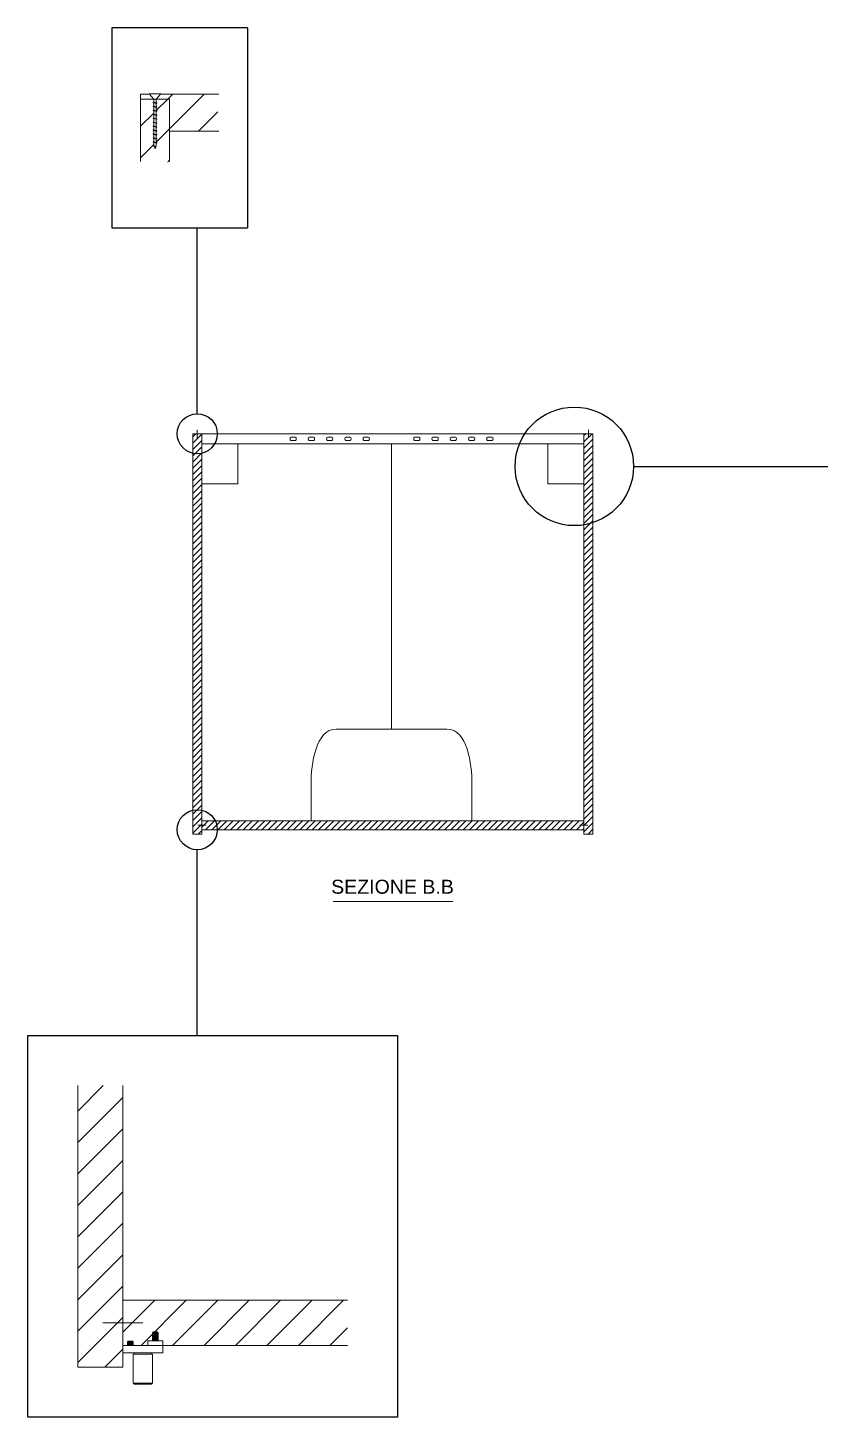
# Model space of a CAD drawing. Header units: millimetres. Extents: x 1472 to 2868, y 139 to 621.
# Drawn here: x 1752.2 to 1910.5, y 286.7 to 564.4 of the extents above; entities that cross this region are included whole.
import ezdxf

# ---------------------------------------------------------------- set-up
doc = ezdxf.new("R2010")
doc.units = ezdxf.units.MM
for name, color, linetype, lineweight in [('A-FURN', 8, 'Continuous', 18), ('G-ANNO-DIM', 3, 'Continuous', 18), ('meccanismi', 4, 'Continuous', 18), ('viti', 2, 'Continuous', 18)]:
    doc.layers.add(name, color=color, linetype=linetype, lineweight=lineweight)
doc.layers.add('ingrandimenti', color=6, linetype='Continuous')
doc.styles.add('underline', font='arial.ttf')
pattern_1 = [(225, (3547.6365, -2409.539), (3.1430896, -3.1430896), [])]

# ---------------------------------------------------------------- blocks, each defined once
blk = doc.blocks.new('buchi')
at = {"layer": 'meccanismi'}
for p, q in [((2908.12, 1714.86), (2908.12, 1715.76)), ((2908.82, 1715.76), (2908.82, 1714.86))]:
    blk.add_line(p, q, dxfattribs=at)
for points in [[(2908.82, 1715.76), (2908.82, 1716), (2908.12, 1716), (2908.12, 1715.76)], [(2908.12, 1714.86), (2908.12, 1714.63), (2908.82, 1714.63), (2908.82, 1714.86)]]:
    blk.add_open_spline(points, degree=3, dxfattribs=at)

msp = doc.modelspace()

# ---------------------------------------------------------------- hatches: boundary and pattern name
at = {"layer": 'A-FURN'}
h = msp.add_hatch(dxfattribs=at)
h.set_pattern_fill('ANSI31', color=256, scale=1.4, angle=180)
h.set_pattern_definition(pattern_1)
edge = h.paths.add_edge_path()
edge.add_spline(control_points=[(1777.23, 546.38), (1777.19, 546.38), (1777.19, 546.28), (1777.23, 546.28)], knot_values=[0, 0, 0, 0, 0.020013, 0.020013, 0.020013, 0.020013], degree=3, periodic=0)
edge.add_line((1777.23, 546.28), (1777.33, 546.25))
edge.add_line((1777.33, 546.25), (1777.33, 545.56))
edge.add_line((1777.33, 545.56), (1777.22, 545.59))
edge.add_spline(control_points=[(1777.23, 545.58), (1777.19, 545.59), (1777.19, 545.49), (1777.23, 545.48)], knot_values=[0, 0, 0, 0, 0.020013, 0.020013, 0.020013, 0.020013], degree=3, periodic=0)
edge.add_line((1777.23, 545.48), (1777.33, 545.46))
edge.add_line((1777.33, 545.46), (1777.33, 544.77))
edge.add_line((1777.33, 544.77), (1777.22, 544.8))
edge.add_spline(control_points=[(1777.23, 544.79), (1777.19, 544.8), (1777.19, 544.7), (1777.23, 544.69)], knot_values=[0, 0, 0, 0, 0.020013, 0.020013, 0.020013, 0.020013], degree=3, periodic=0)
edge.add_line((1777.23, 544.69), (1777.33, 544.67))
edge.add_line((1777.33, 544.67), (1777.33, 543.98))
edge.add_line((1777.33, 543.98), (1777.22, 544))
edge.add_spline(control_points=[(1777.23, 544), (1777.19, 544.01), (1777.19, 543.91), (1777.23, 543.9)], knot_values=[0, 0, 0, 0, 0.020013, 0.020013, 0.020013, 0.020013], degree=3, periodic=0)
edge.add_line((1777.23, 543.9), (1777.33, 543.88))
edge.add_line((1777.33, 543.88), (1777.33, 543.19))
edge.add_line((1777.33, 543.19), (1777.22, 543.21))
edge.add_spline(control_points=[(1777.23, 543.21), (1777.19, 543.22), (1777.19, 543.12), (1777.23, 543.11)], knot_values=[0, 0, 0, 0, 0.020013, 0.020013, 0.020013, 0.020013], degree=3, periodic=0)
edge.add_line((1777.23, 543.11), (1777.33, 543.09))
edge.add_line((1777.33, 543.09), (1777.33, 542.4))
edge.add_line((1777.33, 542.4), (1777.22, 542.42))
edge.add_spline(control_points=[(1777.23, 542.42), (1777.19, 542.43), (1777.19, 542.33), (1777.23, 542.32)], knot_values=[0, 0, 0, 0, 0.020013, 0.020013, 0.020013, 0.020013], degree=3, periodic=0)
edge.add_line((1777.23, 542.32), (1777.33, 542.3))
edge.add_line((1777.33, 542.3), (1777.33, 541.61))
edge.add_line((1777.33, 541.61), (1777.22, 541.63))
edge.add_spline(control_points=[(1777.23, 541.63), (1777.19, 541.64), (1777.19, 541.54), (1777.23, 541.53)], knot_values=[0, 0, 0, 0, 0.020013, 0.020013, 0.020013, 0.020013], degree=3, periodic=0)
edge.add_line((1777.23, 541.53), (1777.33, 541.51))
edge.add_line((1777.33, 541.51), (1777.33, 540.96))
edge.add_line((1777.33, 540.96), (1777.39, 540.81))
edge.add_line((1777.39, 540.81), (1777.31, 540.82))
edge.add_spline(control_points=[(1777.32, 540.82), (1777.28, 540.83), (1777.28, 540.73), (1777.32, 540.72)], knot_values=[0, 0, 0, 0, 0.020013, 0.020013, 0.020013, 0.020013], degree=3, periodic=0)
edge.add_line((1777.32, 540.72), (1777.42, 540.7))
edge.add_line((1777.42, 540.7), (1777.58, 540.21))
edge.add_line((1777.58, 540.21), (1777.72, 540.63))
edge.add_line((1777.72, 540.63), (1777.82, 540.61))
edge.add_spline(control_points=[(1777.82, 540.61), (1777.85, 540.61), (1777.85, 540.71), (1777.82, 540.71)], knot_values=[0, 0, 0, 0, 0.02, 0.02, 0.02, 0.02], degree=3, periodic=0)
edge.add_line((1777.82, 540.71), (1777.75, 540.73))
edge.add_line((1777.75, 540.73), (1777.83, 540.96))
edge.add_line((1777.83, 540.96), (1777.83, 541.4))
edge.add_line((1777.83, 541.4), (1777.95, 541.38))
edge.add_spline(control_points=[(1777.94, 541.38), (1777.97, 541.37), (1777.97, 541.47), (1777.94, 541.48)], knot_values=[0, 0, 0, 0, 0.02, 0.02, 0.02, 0.02], degree=3, periodic=0)
edge.add_line((1777.94, 541.48), (1777.83, 541.5))
edge.add_line((1777.83, 541.5), (1777.83, 542.19))
edge.add_line((1777.83, 542.19), (1777.95, 542.17))
edge.add_spline(control_points=[(1777.94, 542.17), (1777.97, 542.16), (1777.97, 542.26), (1777.94, 542.27)], knot_values=[0, 0, 0, 0, 0.02, 0.02, 0.02, 0.02], degree=3, periodic=0)
edge.add_line((1777.94, 542.27), (1777.83, 542.29))
edge.add_line((1777.83, 542.29), (1777.83, 542.98))
edge.add_line((1777.83, 542.98), (1777.95, 542.96))
edge.add_spline(control_points=[(1777.94, 542.96), (1777.97, 542.95), (1777.97, 543.05), (1777.94, 543.06)], knot_values=[0, 0, 0, 0, 0.02, 0.02, 0.02, 0.02], degree=3, periodic=0)
edge.add_line((1777.94, 543.06), (1777.83, 543.08))
edge.add_line((1777.83, 543.08), (1777.83, 543.77))
edge.add_line((1777.83, 543.77), (1777.95, 543.75))
edge.add_spline(control_points=[(1777.94, 543.75), (1777.97, 543.74), (1777.97, 543.84), (1777.94, 543.85)], knot_values=[0, 0, 0, 0, 0.02, 0.02, 0.02, 0.02], degree=3, periodic=0)
edge.add_line((1777.94, 543.85), (1777.83, 543.87))
edge.add_line((1777.83, 543.87), (1777.83, 544.56))
edge.add_line((1777.83, 544.56), (1777.95, 544.54))
edge.add_spline(control_points=[(1777.94, 544.54), (1777.97, 544.53), (1777.97, 544.63), (1777.94, 544.64)], knot_values=[0, 0, 0, 0, 0.02, 0.02, 0.02, 0.02], degree=3, periodic=0)
edge.add_line((1777.94, 544.64), (1777.83, 544.66))
edge.add_line((1777.83, 544.66), (1777.83, 545.35))
edge.add_line((1777.83, 545.35), (1777.95, 545.33))
edge.add_spline(control_points=[(1777.94, 545.33), (1777.97, 545.33), (1777.97, 545.43), (1777.94, 545.43)], knot_values=[0, 0, 0, 0, 0.02, 0.02, 0.02, 0.02], degree=3, periodic=0)
edge.add_line((1777.94, 545.43), (1777.83, 545.45))
edge.add_line((1777.83, 545.45), (1777.83, 546.15))
edge.add_line((1777.83, 546.15), (1777.95, 546.12))
edge.add_spline(control_points=[(1777.94, 546.12), (1777.97, 546.12), (1777.97, 546.22), (1777.94, 546.22)], knot_values=[0, 0, 0, 0, 0.02, 0.02, 0.02, 0.02], degree=3, periodic=0)
edge.add_line((1777.94, 546.22), (1777.83, 546.25))
edge.add_line((1777.83, 546.25), (1777.83, 546.94))
edge.add_line((1777.83, 546.94), (1777.95, 546.91))
edge.add_spline(control_points=[(1777.94, 546.91), (1777.97, 546.91), (1777.97, 547.01), (1777.94, 547.01)], knot_values=[0, 0, 0, 0, 0.02, 0.02, 0.02, 0.02], degree=3, periodic=0)
edge.add_line((1777.94, 547.01), (1777.83, 547.04))
edge.add_line((1777.83, 547.04), (1777.83, 547.73))
edge.add_line((1777.83, 547.73), (1777.95, 547.7))
edge.add_spline(control_points=[(1777.94, 547.7), (1777.97, 547.7), (1777.97, 547.8), (1777.94, 547.8)], knot_values=[0, 0, 0, 0, 0.02, 0.02, 0.02, 0.02], degree=3, periodic=0)
edge.add_line((1777.94, 547.8), (1777.83, 547.83))
edge.add_line((1777.83, 547.83), (1777.83, 548.52))
edge.add_line((1777.83, 548.52), (1777.95, 548.49))
edge.add_spline(control_points=[(1777.94, 548.49), (1777.97, 548.49), (1777.97, 548.59), (1777.94, 548.59)], knot_values=[0, 0, 0, 0, 0.02, 0.02, 0.02, 0.02], degree=3, periodic=0)
edge.add_line((1777.94, 548.59), (1777.83, 548.62))
edge.add_line((1777.83, 548.62), (1777.83, 549.31))
edge.add_line((1777.83, 549.31), (1777.95, 549.28))
edge.add_spline(control_points=[(1777.94, 549.29), (1777.97, 549.28), (1777.97, 549.38), (1777.94, 549.39)], knot_values=[0, 0, 0, 0, 0.02, 0.02, 0.02, 0.02], degree=3, periodic=0)
edge.add_line((1777.94, 549.39), (1777.83, 549.41))
edge.add_line((1777.83, 549.41), (1777.83, 550.16))
edge.add_line((1777.83, 550.16), (1780.47, 550.16))
edge.add_line((1780.47, 550.16), (1780.47, 543.75))
edge.add_line((1780.47, 543.75), (1780.47, 537.66))
edge.add_arc((1777.58, 550.16), 12.83, 270, 283.0029, ccw=False)
edge.add_arc((1777.58, 550.16), 12.83, 256.9971, 270, ccw=False)
edge.add_line((1774.7, 537.66), (1774.7, 550.16))
edge.add_line((1774.7, 550.16), (1777.33, 550.16))
edge.add_line((1777.33, 550.16), (1777.33, 549.52))
edge.add_line((1777.33, 549.52), (1777.22, 549.54))
edge.add_spline(control_points=[(1777.23, 549.54), (1777.19, 549.55), (1777.19, 549.45), (1777.23, 549.44)], knot_values=[0, 0, 0, 0, 0.020013, 0.020013, 0.020013, 0.020013], degree=3, periodic=0)
edge.add_line((1777.23, 549.44), (1777.33, 549.42))
edge.add_line((1777.33, 549.42), (1777.33, 548.72))
edge.add_line((1777.33, 548.72), (1777.22, 548.75))
edge.add_spline(control_points=[(1777.23, 548.75), (1777.19, 548.75), (1777.19, 548.65), (1777.23, 548.65)], knot_values=[0, 0, 0, 0, 0.020013, 0.020013, 0.020013, 0.020013], degree=3, periodic=0)
edge.add_line((1777.23, 548.65), (1777.33, 548.62))
edge.add_line((1777.33, 548.62), (1777.33, 547.93))
edge.add_line((1777.33, 547.93), (1777.22, 547.96))
edge.add_spline(control_points=[(1777.23, 547.96), (1777.19, 547.96), (1777.19, 547.86), (1777.23, 547.86)], knot_values=[0, 0, 0, 0, 0.020013, 0.020013, 0.020013, 0.020013], degree=3, periodic=0)
edge.add_line((1777.23, 547.86), (1777.33, 547.83))
edge.add_line((1777.33, 547.83), (1777.33, 547.14))
edge.add_line((1777.33, 547.14), (1777.22, 547.17))
edge.add_spline(control_points=[(1777.23, 547.17), (1777.19, 547.17), (1777.19, 547.07), (1777.23, 547.07)], knot_values=[0, 0, 0, 0, 0.020013, 0.020013, 0.020013, 0.020013], degree=3, periodic=0)
edge.add_line((1777.23, 547.07), (1777.33, 547.04))
edge.add_line((1777.33, 547.04), (1777.33, 546.35))
edge.add_line((1777.33, 546.35), (1777.22, 546.38))
h = msp.add_hatch(dxfattribs=at)
h.set_pattern_fill('ANSI31', color=256, scale=0.28, angle=180)
h.set_pattern_definition([(225, (3535.1065, -2421.6403), (0.62861793, -0.62861793), [])])
h.paths.add_polyline_path([(1785.12, 483.27), (1785.12, 403.27), (1786.92, 403.27), (1786.92, 483.27)])
h.paths.add_polyline_path([(1863.32, 483.27), (1863.32, 403.27), (1865.12, 403.27), (1865.12, 483.27)])
h = msp.add_hatch(dxfattribs=at)
h.set_pattern_fill('ANSI31', color=256, scale=0.28, angle=180)
h.set_pattern_definition([(225, (3535.1065, -2420.9689), (0.62861793, -0.62861793), [])])
h.paths.add_polyline_path([(1786.92, 405.94), (1786.92, 404.14), (1863.32, 404.14), (1863.32, 405.94), (1840.94, 405.94)])
h = msp.add_hatch(dxfattribs=at)
h.set_pattern_fill('ANSI31', color=256, scale=1.400022, angle=180)
h.set_pattern_definition([(225, (10512.2207, -13828.0594), (3.1431384, -3.1431384), [])])
h.paths.add_polyline_path([(1771.15, 353.01), (1762.15, 353.01), (1762.15, 296.73), (1771.15, 296.73)])
h = msp.add_hatch(dxfattribs=at)
h.set_pattern_fill('ANSI31', color=256, scale=1.400022, angle=180)
h.set_pattern_definition([(225, (10512.2207, -13824.7024), (3.1431384, -3.1431384), [])])
h.paths.add_polyline_path([(1816.07, 301.08), (1816.07, 310.09), (1771.15, 310.09), (1771.15, 301.08)])
at = {"layer": 'meccanismi'}
h = msp.add_hatch(dxfattribs=at)
h.set_pattern_fill('ANSI31', color=256, scale=1.4, angle=180)
h.set_pattern_definition(pattern_1)
h.paths.add_polyline_path([(1790.37, 551.16, -0.151551), (1788.69, 543.75), (1780.47, 543.75), (1780.47, 550.16), (1777.83, 550.16), (1778.68, 551.16)])

# ---------------------------------------------------------------- linework, layer by layer
at = {"layer": 'A-FURN'}
for p, q in [((1774.7, 537.66), (1774.7, 550.16)), ((1777.33, 550.16), (1774.7, 550.16)), ((1780.47, 550.16), (1777.83, 550.16)), ((1780.47, 537.66), (1780.47, 550.16)), ((1785.12, 483.27), (1785.12, 403.27)), ((1785.12, 483.27), (1786.92, 483.27)), ((1786.92, 403.27), (1786.92, 483.27)), ((1863.32, 403.27), (1863.32, 483.27)), ((1863.32, 483.27), (1865.12, 483.27)), ((1865.12, 403.27), (1865.12, 483.27)), ((1794.12, 481.27), (1794.12, 473.27)), ((1794.12, 473.27), (1786.92, 473.27)), ((1813.77, 424.27), (1835.94, 424.27)), ((1808.77, 405.94), (1808.77, 413.27)), ((1840.94, 413.27), (1840.94, 405.94)), ((1786.92, 405.94), (1863.32, 405.94)), ((1786.92, 405.94), (1808.77, 405.94)), ((1785.12, 403.27), (1786.92, 403.27)), ((1863.32, 404.14), (1786.92, 404.14)), ((1863.32, 403.27), (1863.32, 403.47)), ((1863.32, 403.27), (1865.12, 403.27)), ((1865.12, 403.27), (1863.32, 403.27)), ((1762.15, 353.01), (1762.15, 296.73)), ((1771.15, 296.73), (1771.15, 353.01)), ((1771.15, 310.09), (1816.07, 310.09)), ((1771.15, 310.09), (1816.07, 310.09)), ((1816.07, 301.08), (1771.15, 301.08)), ((1762.15, 296.73), (1771.15, 296.73))]:
    msp.add_line(p, q, dxfattribs=at)
for points in [[(1780.47, 550.16), (1780.47, 543.75)], [(1863.32, 483.27), (1863.32, 481.27)], [(1813.77, 424.27), (1824.86, 424.27), (1824.86, 481.27)], [(1856.12, 481.27), (1856.12, 473.27), (1863.32, 473.27)], [(1786.92, 405.27), (1786.92, 473.27)], [(1863.32, 405.27), (1863.32, 473.27)], [(1771.15, 306.73), (1771.15, 353.01)]]:
    msp.add_lwpolyline(points, dxfattribs=at)
for points in [[(1813.77, 424.27), (1809.75, 424.27), (1808.77, 417.3), (1808.77, 413.27)], [(1835.94, 424.27), (1839.97, 424.27), (1840.94, 417.3), (1840.94, 413.27)]]:
    msp.add_open_spline(points, degree=3, dxfattribs=at)
at = {"layer": 'G-ANNO-DIM'}
msp.add_line((1813.19, 389.78), (1837.09, 389.78), dxfattribs=at)
at = {"layer": 'ingrandimenti'}
for points in [[(1768.97, 564.41), (1768.97, 524.41), (1796.1, 524.41)], [(1796.1, 564.41), (1768.97, 564.41)], [(1796.1, 564.41), (1796.1, 524.41)], [(1786.02, 487.27), (1786.02, 524.41)], [(1873.25, 476.76), (1921.3, 476.76)], [(1786.02, 363.01), (1786.02, 400.14)]]:
    msp.add_lwpolyline(points, dxfattribs=at)
msp.add_lwpolyline([(1752.15, 286.73), (1752.15, 363.01), (1826.07, 363.01), (1826.07, 286.73)], close=True, dxfattribs=at)
for centre, radius in [((1786.02, 483.27), 4), ((1861.4, 476.76), 11.85), ((1786.02, 404.14), 4)]:
    msp.add_circle(centre, radius, dxfattribs=at)
at = {"layer": 'meccanismi'}
for p, q in [((1774.7, 551.16), (1776.48, 551.16)), ((1778.68, 551.16), (1790.37, 551.16)), ((1863.32, 483.27), (1786.92, 483.27)), ((1777.1, 303.61), (1778.2, 303.61)), ((1777.1, 303.61), (1777.1, 301.96)), ((1778.04, 303.77), (1777.26, 303.77)), ((1777.26, 303.77), (1777.26, 303.77)), ((1777.26, 303.61), (1777.26, 301.96)), ((1777.41, 301.96), (1777.41, 303.61)), ((1777.57, 303.61), (1777.57, 301.96)), ((1777.73, 301.96), (1777.73, 303.61)), ((1777.89, 303.61), (1777.89, 301.96)), ((1778.04, 301.96), (1778.04, 303.61)), ((1778.2, 303.61), (1778.2, 301.96)), ((1776.15, 301.08), (1771.15, 301.08)), ((1772.1, 301.79), (1773.2, 301.79)), ((1772.1, 301.79), (1772.1, 301.08)), ((1773.04, 301.95), (1772.26, 301.95)), ((1772.26, 301.95), (1772.26, 301.95)), ((1772.26, 301.79), (1772.26, 301.08)), ((1772.41, 301.08), (1772.41, 301.79)), ((1772.57, 301.79), (1772.57, 301.08)), ((1772.73, 301.08), (1772.73, 301.79)), ((1772.89, 301.79), (1772.89, 301.08)), ((1773.04, 301.08), (1773.04, 301.79)), ((1773.2, 301.79), (1773.2, 301.08)), ((1779.15, 301.96), (1776.15, 301.96)), ((1776.15, 301.96), (1776.15, 301.08)), ((1779.15, 301.96), (1779.15, 299.58)), ((1773.2, 299.35), (1777.1, 299.35)), ((1773.2, 299.35), (1773.2, 293.55)), ((1773.4, 299.35), (1773.4, 299.58)), ((1773.85, 299.58), (1776.45, 299.58)), ((1776.9, 299.35), (1776.9, 299.58)), ((1773.2, 293.55), (1777.1, 293.55)), ((1773.4, 293.35), (1776.9, 293.35))]:
    msp.add_line(p, q, dxfattribs=at)
for points in [[(1774.7, 550.16), (1774.7, 551.16)], [(1777.33, 550.16), (1774.7, 550.16)], [(1780.47, 543.75), (1780.47, 550.16), (1777.83, 550.16)], [(1790.37, 543.75), (1780.47, 543.75)], [(1786.92, 483.27), (1786.92, 481.27), (1863.32, 481.27)], [(1771.15, 301.08), (1771.15, 299.58)], [(1779.15, 301.96), (1776.15, 301.96)], [(1771.15, 299.58), (1779.15, 299.58)], [(1777.1, 299.35), (1777.1, 293.55)]]:
    msp.add_lwpolyline(points, dxfattribs=at)
for points in [[(1777.26, 303.77), (1777.18, 303.77), (1777.1, 303.69), (1777.1, 303.61)], [(1778.2, 303.61), (1778.2, 303.69), (1778.12, 303.77), (1778.04, 303.77)], [(1772.26, 301.95), (1772.18, 301.95), (1772.1, 301.86), (1772.1, 301.79)], [(1773.2, 301.79), (1773.2, 301.87), (1773.12, 301.95), (1773.04, 301.95)], [(1773.4, 293.35), (1773.31, 293.35), (1773.2, 293.45), (1773.2, 293.55)], [(1776.9, 293.35), (1776.99, 293.35), (1777.1, 293.45), (1777.1, 293.55)]]:
    msp.add_open_spline(points, degree=3, dxfattribs=at)
at = {"layer": 'viti'}
for p, q in [((1778.73, 551.21), (1776.44, 551.21)), ((1776.44, 551.21), (1777.33, 550.16)), ((1777.83, 550.16), (1777.33, 550.16)), ((1777.83, 550.16), (1778.73, 551.21)), ((1777.23, 549.54), (1777.94, 549.39)), ((1777.23, 549.44), (1777.94, 549.29)), ((1777.23, 548.75), (1777.94, 548.59)), ((1777.23, 548.65), (1777.94, 548.49)), ((1777.23, 547.96), (1777.94, 547.8)), ((1777.23, 547.86), (1777.94, 547.7)), ((1777.23, 547.17), (1777.94, 547.01)), ((1777.23, 547.07), (1777.94, 546.91)), ((1777.23, 546.38), (1777.94, 546.22)), ((1777.23, 546.28), (1777.94, 546.12)), ((1777.23, 545.58), (1777.94, 545.43)), ((1777.23, 545.48), (1777.94, 545.33)), ((1777.23, 544.79), (1777.94, 544.64)), ((1777.23, 544.69), (1777.94, 544.54)), ((1777.23, 544), (1777.94, 543.85)), ((1777.23, 543.9), (1777.94, 543.75)), ((1777.23, 543.21), (1777.94, 543.06)), ((1777.23, 543.11), (1777.94, 542.96)), ((1777.23, 542.42), (1777.94, 542.27)), ((1777.23, 542.32), (1777.94, 542.17)), ((1777.23, 541.63), (1777.94, 541.48)), ((1777.23, 541.53), (1777.94, 541.38)), ((1777.32, 540.82), (1777.82, 540.71)), ((1777.32, 540.72), (1777.82, 540.61)), ((1777.33, 540.96), (1777.39, 540.81)), ((1777.42, 540.7), (1777.58, 540.21)), ((1777.72, 540.63), (1777.58, 540.21)), ((1777.83, 540.96), (1777.75, 540.73)), ((1786.02, 482.47), (1786.02, 484.07)), ((1864.22, 482.47), (1864.22, 484.07)), ((1786.12, 405.04), (1787.72, 405.04)), ((1862.52, 405.04), (1864.12, 405.04)), ((1767.15, 305.58), (1775.15, 305.58))]:
    msp.add_line(p, q, dxfattribs=at)
for points in [[(1777.33, 549.52), (1777.33, 550.16)], [(1777.83, 549.41), (1777.83, 550.16)], [(1777.33, 548.72), (1777.33, 549.42)], [(1777.33, 547.93), (1777.33, 548.62)], [(1777.33, 547.14), (1777.33, 547.83)], [(1777.33, 546.35), (1777.33, 547.04)], [(1777.83, 548.62), (1777.83, 549.31)], [(1777.83, 547.83), (1777.83, 548.52)], [(1777.83, 547.83), (1777.83, 548.52)], [(1777.83, 547.04), (1777.83, 547.73)], [(1777.33, 545.56), (1777.33, 546.25)], [(1777.33, 544.77), (1777.33, 545.46)], [(1777.33, 543.98), (1777.33, 544.67)], [(1777.83, 546.25), (1777.83, 546.94)], [(1777.83, 545.45), (1777.83, 546.15)], [(1777.83, 544.66), (1777.83, 545.35)], [(1777.83, 543.87), (1777.83, 544.56)], [(1777.33, 543.19), (1777.33, 543.88)], [(1777.33, 542.4), (1777.33, 543.09)], [(1777.33, 541.61), (1777.33, 542.3)], [(1777.33, 540.96), (1777.33, 541.51)], [(1777.83, 543.08), (1777.83, 543.77)], [(1777.83, 542.29), (1777.83, 542.98)], [(1777.83, 541.5), (1777.83, 542.19)], [(1777.83, 541.5), (1777.83, 542.19)], [(1777.83, 540.96), (1777.83, 541.4)]]:
    msp.add_lwpolyline(points, dxfattribs=at)
for points in [[(1777.23, 549.44), (1777.19, 549.45), (1777.19, 549.55), (1777.23, 549.54)], [(1777.23, 548.65), (1777.19, 548.65), (1777.19, 548.75), (1777.23, 548.75)], [(1777.23, 547.86), (1777.19, 547.86), (1777.19, 547.96), (1777.23, 547.96)], [(1777.23, 547.07), (1777.19, 547.07), (1777.19, 547.17), (1777.23, 547.17)], [(1777.94, 549.29), (1777.97, 549.28), (1777.97, 549.38), (1777.94, 549.39)], [(1777.94, 548.49), (1777.97, 548.49), (1777.97, 548.59), (1777.94, 548.59)], [(1777.94, 547.7), (1777.97, 547.7), (1777.97, 547.8), (1777.94, 547.8)], [(1777.23, 546.28), (1777.19, 546.28), (1777.19, 546.38), (1777.23, 546.38)], [(1777.23, 545.48), (1777.19, 545.49), (1777.19, 545.59), (1777.23, 545.58)], [(1777.23, 544.69), (1777.19, 544.7), (1777.19, 544.8), (1777.23, 544.79)], [(1777.94, 546.91), (1777.97, 546.91), (1777.97, 547.01), (1777.94, 547.01)], [(1777.94, 546.12), (1777.97, 546.12), (1777.97, 546.22), (1777.94, 546.22)], [(1777.94, 545.33), (1777.97, 545.33), (1777.97, 545.43), (1777.94, 545.43)], [(1777.94, 544.54), (1777.97, 544.53), (1777.97, 544.63), (1777.94, 544.64)], [(1777.23, 543.9), (1777.19, 543.91), (1777.19, 544.01), (1777.23, 544)], [(1777.23, 543.11), (1777.19, 543.12), (1777.19, 543.22), (1777.23, 543.21)], [(1777.23, 542.32), (1777.19, 542.33), (1777.19, 542.43), (1777.23, 542.42)], [(1777.23, 541.53), (1777.19, 541.54), (1777.19, 541.64), (1777.23, 541.63)], [(1777.94, 543.75), (1777.97, 543.74), (1777.97, 543.84), (1777.94, 543.85)], [(1777.94, 542.96), (1777.97, 542.95), (1777.97, 543.05), (1777.94, 543.06)], [(1777.94, 542.17), (1777.97, 542.16), (1777.97, 542.26), (1777.94, 542.27)], [(1777.32, 540.72), (1777.28, 540.73), (1777.28, 540.83), (1777.32, 540.82)], [(1777.82, 540.61), (1777.85, 540.61), (1777.85, 540.71), (1777.82, 540.71)], [(1777.94, 541.38), (1777.97, 541.37), (1777.97, 541.47), (1777.94, 541.48)]]:
    msp.add_open_spline(points, degree=3, dxfattribs=at)

# ---------------------------------------------------------------- block references
at = {"layer": 'meccanismi', "rotation": 90}
for p in [(3520.51, -2426.2), (3524.16, -2426.2), (3527.81, -2426.2), (3531.46, -2426.2), (3535.11, -2426.2), (3545.23, -2426.2), (3548.88, -2426.2), (3552.53, -2426.2), (3556.18, -2426.2), (3559.83, -2426.2)]:
    msp.add_blockref('buchi', p, dxfattribs=at)

# ---------------------------------------------------------------- texts
at = {"layer": 'G-ANNO-DIM', "style": 'underline'}
msp.add_text('SEZIONE B.B', height=2.7972, dxfattribs=at).set_placement((1812.79, 391.35))

doc.saveas('drawing.dxf')
